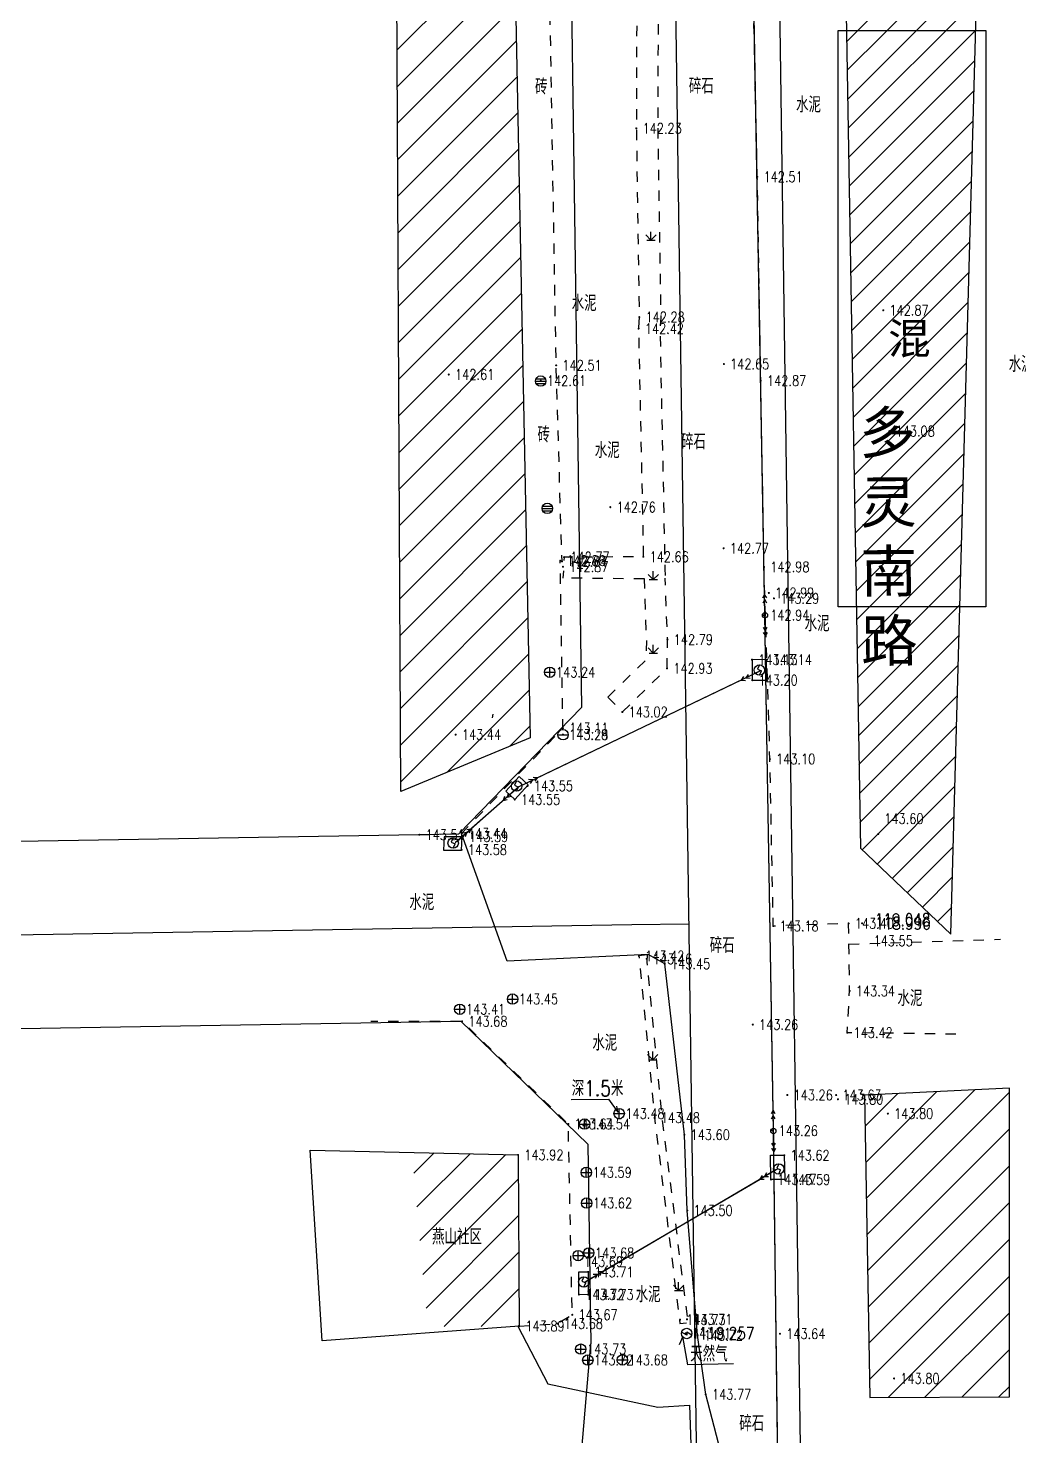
# Model space of a CAD drawing. Extents: x 529262 to 576451, y 2694391 to 2717535.
# Drawn here: x 564681 to 564776.3, y 2709450.2 to 2709585.6 of the extents above; entities that cross this region are included whole.
import ezdxf
from ezdxf.enums import TextEntityAlignment as Align
from ezdxf.xclip import XClip

# ---------------------------------------------------------------- set-up
doc = ezdxf.new("R2010")
doc.units = 0
doc.header["$XCLIPFRAME"] = 0
doc.linetypes.add('X2', pattern=[10, 8, -2])
doc.linetypes.add('X6', pattern=[2, 1, -1])
doc.layers.add('ASSIST', color=7, linetype='Continuous', plot=False)
for name, color, linetype in [('COMPONENT', 8, 'Continuous'), ('DLSS', 4, 'Continuous'), ('GCD', 8, 'Continuous'), ('GXYZ', 8, 'Continuous'), ('JMD', 8, 'Continuous'), ('KZD', 8, 'Continuous'), ('PP-COM', 7, 'Continuous'), ('RD-中线', 40, 'Continuous'), ('RD-红线', 7, 'Continuous'), ('RD-路名', 7, 'Continuous'), ('ZBTZ', 8, 'Continuous')]:
    doc.layers.add(name, color=color, linetype=linetype)
doc.layers.add('SXSS', color=5, linetype='Continuous', lineweight=0)
doc.styles.add('HZ', font='rs.shx', dxfattribs={"width": 0.8, "bigfont": 'hztxt.shx'})
doc.styles.add('宋体', font='', dxfattribs={"width": 0.75})
doc.styles.add('黑体', font='simhei.ttf')
doc.styles.get('宋体').set_extended_font_data('SimSun')
doc.linetypes.add('1161', pattern='A,0,[149,AAA.SHX,S=0.15,R=0,X=0,Y=0],-1.6', length=1.6)
doc.linetypes.add('447', pattern='A,8,-1,[148,AAA.SHX,S=1,R=0,X=0,Y=0],-1', length=10)
pattern_1 = [(45, (0, 0), (-1.767766953, 1.767766953), [])]

# ---------------------------------------------------------------- blocks, each defined once
blk = doc.blocks.new('A$C19FD0107')
at = {"layer": 'RD-中线', "color": 8, "linetype": 'Continuous', "flags": 128}
blk.add_lwpolyline([(-6304.35, 15846.46), (-6276.37, 15793.41, -0.118286), (-6262.53, 15739.16), (-6247.44, 14688.77)], format="xyb", dxfattribs=at)
for points in [[(-6598.77, 15103.13), (-6258.94, 15108.78)], [(-6258.94, 15108.78), (-6253.47, 15108.87)]]:
    blk.add_lwpolyline(points, dxfattribs=at)
at = {"layer": 'RD-红线', "color": 8, "linetype": 'Continuous', "flags": 128}
for points in [[(-6264.91, 15208.99), (-6264.84, 15204.1), (-6263.77, 15129.67)], [(-6244.92, 15209.49), (-6244.78, 15199.64), (-6241.85, 14995.97), (-6241.8, 14992.28)], [(-6579.92, 15112.45), (-6275.57, 15117.5)], [(-6579.62, 15094.45), (-6275.37, 15099.5)], [(-6263.17, 15087.68), (-6262.89, 15068.49)], [(-6265.46, 15038.45), (-6262.89, 15068.49)]]:
    blk.add_lwpolyline(points, dxfattribs=at)
at = {"layer": 'RD-红线', "color": 8}
for points in [[(-6275.57, 15117.5), (-6263.77, 15129.67, 0.413558)], [(-6263.17, 15087.68), (-6275.37, 15099.5, 0.41487)]]:
    blk.add_lwpolyline(points, format="xyb", dxfattribs=at)
blk = doc.blocks.new('GC200')
at = {"linetype": 'Continuous', "const_width": 0.2, "flags": 128}
blk.add_lwpolyline([(-0.1, 0, 1), (0.1, 0, 1)], format="xyb", close=True, dxfattribs=at)
blk = doc.blocks.new('gc013a')
at = {"linetype": 'Continuous'}
blk.add_line((0.5, 0), (4, 0), dxfattribs=at)
at = {"linetype": 'Continuous', "flags": 128}
for points in [[(2.31, -0.4), (3, 0), (2.31, 0.4)], [(3.31, -0.4), (4, 0), (3.31, 0.4)]]:
    blk.add_lwpolyline(points, dxfattribs=at)
blk = doc.blocks.new('gc170')
at = {"color": 8, "linetype": 'Continuous'}
blk.add_circle((0, 0), 0.5, dxfattribs=at)
blk = doc.blocks.new('gc050')
for p, q in [((0, 1), (-0.38, 0.18)), ((-0.38, 0.18), (0.38, -0.18)), ((0, -1), (0.38, -0.18))]:
    blk.add_line(p, q)
blk.add_circle((0, 0), 1)
blk = doc.blocks.new('gc124')
at = {"color": 8}
for p, q in [((-1, 1), (0, 0)), ((-0.8, 0), (0.8, 0)), ((0, 0), (0, 1.6)), ((0, 0), (1, 1))]:
    blk.add_line(p, q, dxfattribs=at)
blk = doc.blocks.new('gc046')
for p, q in [((0, -0.3), (-0.97, 0.26)), ((0, 0.3), (0.97, -0.26)), ((0, 0.3), (0, -0.3))]:
    blk.add_line(p, q)
blk.add_circle((0, 0), 1)
blk = doc.blocks.new('gcbj0102')
for p, q in [((-1, 0), (1, 0)), ((0, -1), (0, 1))]:
    blk.add_line(p, q)
blk.add_circle((0, 0), 1)
blk = doc.blocks.new('gcbj0103')
for p, q in [((-1, 0), (1, 0)), ((-0.9, 0.43), (0.9, 0.43)), ((-0.88, -0.47), (0.88, -0.47))]:
    blk.add_line(p, q)
blk.add_circle((0, 0), 1)
blk = doc.blocks.new('gcbj0101')
blk.add_line((-1, 0), (1, 0))
blk.add_circle((0, 0), 1)

msp = doc.modelspace()

# ---------------------------------------------------------------- hatches: boundary and pattern name
at = {"linetype": 'Continuous'}
h = msp.add_hatch(dxfattribs=at)
h.set_pattern_fill('ANSI31', color=8, scale=20, style=0)
h.set_pattern_definition(pattern_1)
h.paths.add_polyline_path([(564716.371, 2709608.553), (564727.665, 2709597.92), (564729.27, 2709517.351), (564716.831, 2709512.19)])
h = msp.add_hatch(dxfattribs=at)
h.set_pattern_fill('ANSI31', color=8, scale=16, style=0)
h.set_pattern_definition([(45, (0, 0), (-1.4142135624, 1.4142135624), [])])
h.paths.add_polyline_path([(564772.364, 2709594.019), (564759.684, 2709586.997), (564761.041, 2709506.732), (564769.748, 2709498.452)])
h = msp.add_hatch(dxfattribs=at)
h.set_pattern_fill('ANSI31', color=8, scale=20, style=0)
h.set_pattern_definition(pattern_1)
h.paths.add_polyline_path([(564775.373, 2709483.65), (564761.442, 2709482.994), (564761.934, 2709453.915), (564775.373, 2709453.977)])
h = msp.add_hatch(dxfattribs=at)
h.set_pattern_fill('ANSI31', color=8, scale=20, style=0)
h.set_pattern_definition(pattern_1)
h.paths.add_polyline_path([(564717.907, 2709477.503), (564728.111, 2709477.241), (564728.22, 2709460.78), (564719.421, 2709460.719)])

# ---------------------------------------------------------------- linework, layer by layer
at = {"color": 8, "linetype": 'Continuous', "elevation": 24.553, "flags": 128}
for points in [[(564733.223, 2709482.554), (564736.796, 2709482.603), (564737.697, 2709481.341), (564737.628, 2709481.928)], [(564748.847, 2709457.154), (564744.44, 2709457.074), (564743.965, 2709459.791), (564743.596, 2709458.973)]]:
    msp.add_lwpolyline(points, dxfattribs=at)
at = {"layer": 'ASSIST', "linetype": 'Continuous', "elevation": 24.553, "flags": 128}
for points in [[(564754.771, 2709373.22), (564753.37, 2709428.462), (564752.671, 2709479.539), (564751.864, 2709529.133), (564750.702, 2709593.456), (564750.73, 2709596.38)], [(564754.771, 2709373.22), (564753.37, 2709428.462), (564752.671, 2709479.539), (564751.864, 2709529.133), (564750.702, 2709593.456), (564750.73, 2709596.38)], [(564751.382, 2709523.761), (564728.173, 2709512.644), (564722.071, 2709507.247)], [(564751.382, 2709523.761), (564728.173, 2709512.644), (564722.071, 2709507.247)], [(564734.456, 2709464.976), (564753.108, 2709475.927)], [(564734.456, 2709464.976), (564753.108, 2709475.927)]]:
    msp.add_lwpolyline(points, dxfattribs=at)
at = {"layer": 'DLSS', "linetype": 'X6', "elevation": 24.553, "flags": 128}
for points in [[(564718.615, 2709508.019), (564722.685, 2709508.146), (564727.939, 2709513.631), (564732.433, 2709518.269), (564732.167, 2709534.368), (564732.34, 2709534.303), (564731.778, 2709553.158), (564730.978, 2709599.65), (564730.528, 2709617.989), (564730.434, 2709625.458), (564730.208, 2709625.827), (564726.079, 2709628.928), (564703.59, 2709629.134)], [(564770.229, 2709488.853), (564759.777, 2709488.994), (564760.001, 2709493.004), (564759.904, 2709499.5), (564752.66, 2709499.241), (564752.335, 2709515.304), (564751.767, 2709533.775), (564751.458, 2709551.68), (564751.123, 2709571.278), (564750.734, 2709589.057), (564749.677, 2709600.809), (564751.789, 2709621.63), (564754.972, 2709625.2), (564757.608, 2709628.349), (564759.7, 2709629.393), (564761.909, 2709629.333), (564777.97, 2709629.061)], [(564741.85, 2709601.949), (564739.81, 2709601.646), (564739.594, 2709596.346), (564739.464, 2709596.27), (564739.558, 2709595.052), (564739.487, 2709575.934), (564739.774, 2709557.79), (564739.705, 2709556.685), (564740.162, 2709534.747), (564732.544, 2709534.71), (564732.428, 2709532.693)], [(564741.85, 2709601.949), (564741.867, 2709601.6), (564741.608, 2709595.231), (564741.616, 2709595.127), (564741.545, 2709575.946), (564741.833, 2709557.742), (564741.764, 2709556.642), (564742.239, 2709533.584), (564742.263, 2709532.7)], [(564740.264, 2709532.624), (564732.428, 2709532.693)], [(564736.748, 2709521.263), (564738.142, 2709519.829), (564742.448, 2709524.017), (564742.485, 2709526.787), (564742.263, 2709532.7)], [(564736.748, 2709521.263), (564740.459, 2709524.873), (564740.484, 2709526.763), (564740.264, 2709532.624)], [(564740.515, 2709496.475), (564739.739, 2709496.376), (564741.242, 2709480.813), (564743.674, 2709461.023), (564744.452, 2709461.12)], [(564740.515, 2709496.475), (564740.508, 2709495.762), (564741.944, 2709480.891), (564744.398, 2709461.499), (564744.452, 2709461.12)], [(564728.22, 2709460.78), (564731.909, 2709461.026), (564733.321, 2709461.869), (564732.942, 2709480.212), (564722.721, 2709490.077), (564713.96, 2709490.072)]]:
    msp.add_lwpolyline(points, dxfattribs=at)
at = {"layer": 'DLSS', "linetype": 'X2'}
msp.add_lwpolyline([(564725.649, 2709519.277), (564725.706, 2709519.608)], dxfattribs=at)
msp.add_lwpolyline([(564725.649, 2709519.277), (564725.706, 2709519.608)], dxfattribs=at)
at = {"layer": 'DLSS', "linetype": 'X6', "flags": 128}
msp.add_lwpolyline([(564759.934, 2709497.508), (564774.514, 2709497.98)], dxfattribs=at)
at = {"layer": 'GXYZ', "linetype": 'Continuous'}
for p, q in [((564751.828, 2709531.133, 24.553), (564750.738, 2709591.457, 24.553)), ((564752.639, 2709481.539, 24.553), (564751.896, 2709527.134, 24.553)), ((564749.579, 2709522.897, 24.553), (564729.977, 2709513.508, 24.553)), ((564726.675, 2709511.319, 24.553), (564723.569, 2709508.572, 24.553)), ((564753.342, 2709430.462, 24.553), (564752.699, 2709477.539, 24.553)), ((564736.181, 2709465.989, 24.553), (564751.384, 2709474.914, 24.553))]:
    msp.add_line(p, q, dxfattribs=at)
at = {"layer": 'GXYZ', "linetype": 'Continuous', "elevation": 24.553, "flags": 128}
for points in [[(564752.01, 2709524.851), (564750.614, 2709524.86), (564750.641, 2709522.886), (564752.037, 2709522.877)], [(564727.803, 2709511.415), (564729.09, 2709512.813), (564728.22, 2709513.622), (564726.932, 2709512.224)], [(564722.677, 2709506.526), (564722.75, 2709507.811), (564721.003, 2709507.811), (564720.93, 2709506.526)], [(564753.715, 2709477.209), (564753.769, 2709474.872), (564752.44, 2709474.88), (564752.386, 2709477.217)], [(564734.858, 2709465.993), (564734.861, 2709463.804), (564733.971, 2709463.818), (564733.968, 2709466.007)]]:
    msp.add_lwpolyline(points, close=True, dxfattribs=at)
at = {"layer": 'JMD', "linetype": 'Continuous', "elevation": 24.553, "flags": 128}
for points in [[(564716.371, 2709608.553), (564727.665, 2709597.92), (564729.27, 2709517.351), (564716.831, 2709512.19)], [(564772.364, 2709594.019), (564759.684, 2709586.997), (564761.041, 2709506.732), (564769.748, 2709498.452)], [(564775.373, 2709483.65), (564761.442, 2709482.994), (564761.934, 2709453.915), (564775.373, 2709453.977)], [(564708.111, 2709477.69), (564728.111, 2709477.241), (564728.22, 2709460.78), (564709.28, 2709459.363)]]:
    msp.add_lwpolyline(points, close=True, dxfattribs=at)
at = {"layer": 'JMD', "linetype": 'Continuous'}
msp.add_lwpolyline([(564758.915, 2709585.336), (564773.09, 2709585.336), (564773.09, 2709529.952), (564758.915, 2709529.952)], close=True, dxfattribs=at)
at = {"layer": 'JMD', "linetype": '447', "elevation": 24.553, "flags": 128}
msp.add_lwpolyline([(564728.091, 2709460.787), (564730.991, 2709455.223), (564741.56, 2709452.999), (564744.598, 2709453.196), (564744.974, 2709441.817), (564742.274, 2709429.118)], dxfattribs=at)
at = {"layer": 'ZBTZ', "linetype": '1161', "elevation": 24.553, "flags": 128}
msp.add_lwpolyline([(564744.527, 2709439.048), (564749.4, 2709441.779), (564746.166, 2709454.217), (564745.382, 2709459.899), (564744.385, 2709471.896), (564744.11, 2709479.182), (564742.226, 2709495.614), (564740.612, 2709496.526), (564727.069, 2709495.87), (564722.685, 2709508.146)], dxfattribs=at)

# ---------------------------------------------------------------- block references
at = {"layer": 'COMPONENT', "linetype": 'Continuous', "xscale": 0.5, "yscale": 0.5}
for name, p in [('gcbj0103', (564730.288, 2709551.646, 24.553)), ('gcbj0103', (564730.929, 2709539.405, 24.553)), ('gcbj0102', (564731.164, 2709523.649, 143.24)), ('gcbj0101', (564732.437, 2709517.641, 24.553)), ('gcbj0102', (564722.505, 2709491.25, 143.411)), ('gcbj0102', (564727.589, 2709492.226, 143.445)), ('gcbj0102', (564737.84, 2709481.214, 143.476)), ('gcbj0102', (564734.518, 2709480.207, 143.544)), ('gcbj0102', (564734.679, 2709475.561, 143.588)), ('gcbj0102', (564734.712, 2709472.609, 143.616)), ('gcbj0102', (564733.897, 2709467.556, 143.686)), ('gcbj0102', (564734.916, 2709467.815, 143.682)), ('gcbj0102', (564734.143, 2709458.569, 143.726)), ('gcbj0102', (564734.824, 2709457.522, 143.718)), ('gcbj0102', (564738.15, 2709457.526, 143.678))]:
    msp.add_blockref(name, p, dxfattribs=at)
at = {"layer": 'GCD', "linetype": 'Continuous'}
ref = msp.add_blockref('GC200', (564739.487, 2709575.934, 142.232), dxfattribs=dict(at, xscale=0.5, yscale=0.5, zscale=0.5))
ref.add_attrib('height', '142.23', dxfattribs={"linetype": 'Continuous', "height": 1, "style": 'HZ', "width": 0.8}).set_placement((564740.087, 2709575.934, 142.232), align=Align.MIDDLE_LEFT)
ref = msp.add_blockref('GC200', (564751.123, 2709571.278, 142.505), dxfattribs=dict(at, xscale=0.5, yscale=0.5, zscale=0.5))
ref.add_attrib('height', '142.51', dxfattribs={"linetype": 'Continuous', "height": 1, "style": 'HZ', "width": 0.8}).set_placement((564751.723, 2709571.278, 142.505), align=Align.MIDDLE_LEFT)
ref = msp.add_blockref('GC200', (564739.774, 2709557.79, 142.276), dxfattribs=dict(at, xscale=0.5, yscale=0.5, zscale=0.5))
ref.add_attrib('height', '142.28', dxfattribs={"linetype": 'Continuous', "height": 1, "style": 'HZ', "width": 0.8}).set_placement((564740.374, 2709557.79, 142.276), align=Align.MIDDLE_LEFT)
ref = msp.add_blockref('GC200', (564763.236, 2709558.452, 142.874), dxfattribs=dict(at, xscale=0.5, yscale=0.5, zscale=0.5))
ref.add_attrib('height', '142.87', dxfattribs={"linetype": 'Continuous', "height": 1, "style": 'HZ', "width": 0.8}).set_placement((564763.836, 2709558.452, 142.874), align=Align.MIDDLE_LEFT)
ref = msp.add_blockref('GC200', (564739.705, 2709556.685, 142.421), dxfattribs=dict(at, xscale=0.5, yscale=0.5, zscale=0.5))
ref.add_attrib('height', '142.42', dxfattribs={"linetype": 'Continuous', "height": 1, "style": 'HZ', "width": 0.8}).set_placement((564740.305, 2709556.685, 142.421), align=Align.MIDDLE_LEFT)
ref = msp.add_blockref('GC200', (564721.453, 2709552.273, 142.606), dxfattribs=dict(at, xscale=0.5, yscale=0.5, zscale=0.5))
ref.add_attrib('height', '142.61', dxfattribs={"linetype": 'Continuous', "height": 1, "style": 'HZ', "width": 0.8}).set_placement((564722.053, 2709552.273, 142.606), align=Align.MIDDLE_LEFT)
ref = msp.add_blockref('GC200', (564731.778, 2709553.158, 142.512), dxfattribs=dict(at, xscale=0.5, yscale=0.5, zscale=0.5))
ref.add_attrib('height', '142.51', dxfattribs={"linetype": 'Continuous', "height": 1, "style": 'HZ', "width": 0.8}).set_placement((564732.378, 2709553.158, 142.512), align=Align.MIDDLE_LEFT)
ref = msp.add_blockref('GC200', (564747.908, 2709553.282, 142.654), dxfattribs=dict(at, xscale=0.5, yscale=0.5, zscale=0.5))
ref.add_attrib('height', '142.65', dxfattribs={"linetype": 'Continuous', "height": 1, "style": 'HZ', "width": 0.8}).set_placement((564748.508, 2709553.282, 142.654), align=Align.MIDDLE_LEFT)
ref = msp.add_blockref('GC200', (564730.293, 2709551.674, 142.606), dxfattribs=dict(at, xscale=0.5, yscale=0.5, zscale=0.5))
ref.add_attrib('height', '142.61', dxfattribs={"linetype": 'Continuous', "height": 1, "style": 'HZ', "width": 0.8}).set_placement((564730.893, 2709551.674, 142.606), align=Align.MIDDLE_LEFT)
ref = msp.add_blockref('GC200', (564751.458, 2709551.68, 142.873), dxfattribs=dict(at, xscale=0.5, yscale=0.5, zscale=0.5))
ref.add_attrib('height', '142.87', dxfattribs={"linetype": 'Continuous', "height": 1, "style": 'HZ', "width": 0.8}).set_placement((564752.058, 2709551.68, 142.873), align=Align.MIDDLE_LEFT)
ref = msp.add_blockref('GC200', (564763.827, 2709546.825, 143.079), dxfattribs=dict(at, xscale=0.5, yscale=0.5, zscale=0.5))
ref.add_attrib('height', '143.08', dxfattribs={"linetype": 'Continuous', "height": 1, "style": 'HZ', "width": 0.8}).set_placement((564764.427, 2709546.825, 143.079), align=Align.MIDDLE_LEFT)
ref = msp.add_blockref('GC200', (564736.985, 2709539.52, 142.755), dxfattribs=dict(at, xscale=0.5, yscale=0.5, zscale=0.5))
ref.add_attrib('height', '142.76', dxfattribs={"linetype": 'Continuous', "height": 1, "style": 'HZ', "width": 0.8}).set_placement((564737.585, 2709539.52, 142.755), align=Align.MIDDLE_LEFT)
ref = msp.add_blockref('GC200', (564732.544, 2709534.71, 142.77), dxfattribs=dict(at, xscale=0.5, yscale=0.5, zscale=0.5))
ref.add_attrib('height', '142.77', dxfattribs={"linetype": 'Continuous', "height": 1, "style": 'HZ', "width": 0.8}).set_placement((564733.144, 2709534.71, 142.77), align=Align.MIDDLE_LEFT)
ref = msp.add_blockref('GC200', (564740.162, 2709534.747, 142.664), dxfattribs=dict(at, xscale=0.5, yscale=0.5, zscale=0.5))
ref.add_attrib('height', '142.66', dxfattribs={"linetype": 'Continuous', "height": 1, "style": 'HZ', "width": 0.8}).set_placement((564740.762, 2709534.747, 142.664), align=Align.MIDDLE_LEFT)
ref = msp.add_blockref('GC200', (564747.882, 2709535.567, 142.771), dxfattribs=dict(at, xscale=0.5, yscale=0.5, zscale=0.5))
ref.add_attrib('height', '142.77', dxfattribs={"linetype": 'Continuous', "height": 1, "style": 'HZ', "width": 0.8}).set_placement((564748.482, 2709535.567, 142.771), align=Align.MIDDLE_LEFT)
ref = msp.add_blockref('GC200', (564732.167, 2709534.368, 142.857), dxfattribs=dict(at, xscale=0.5, yscale=0.5, zscale=0.5))
ref.add_attrib('height', '142.86', dxfattribs={"linetype": 'Continuous', "height": 1, "style": 'HZ', "width": 0.8}).set_placement((564732.767, 2709534.368, 142.857), align=Align.MIDDLE_LEFT)
ref = msp.add_blockref('GC200', (564732.34, 2709534.303, 142.838), dxfattribs=dict(at, xscale=0.5, yscale=0.5, zscale=0.5))
ref.add_attrib('height', '142.84', dxfattribs={"linetype": 'Continuous', "height": 1, "style": 'HZ', "width": 0.8}).set_placement((564732.94, 2709534.303, 142.838), align=Align.MIDDLE_LEFT)
ref = msp.add_blockref('GC200', (564732.434, 2709533.786, 142.867), dxfattribs=dict(at, xscale=0.5, yscale=0.5, zscale=0.5))
ref.add_attrib('height', '142.87', dxfattribs={"linetype": 'Continuous', "height": 1, "style": 'HZ', "width": 0.8}).set_placement((564733.034, 2709533.786, 142.867), align=Align.MIDDLE_LEFT)
ref = msp.add_blockref('GC200', (564751.767, 2709533.775, 142.975), dxfattribs=dict(at, xscale=0.5, yscale=0.5, zscale=0.5))
ref.add_attrib('height', '142.98', dxfattribs={"linetype": 'Continuous', "height": 1, "style": 'HZ', "width": 0.8}).set_placement((564752.367, 2709533.775, 142.975), align=Align.MIDDLE_LEFT)
ref = msp.add_blockref('GC200', (564752.236, 2709531.277, 142.993), dxfattribs=dict(at, xscale=0.5, yscale=0.5, zscale=0.5))
ref.add_attrib('height', '142.99', dxfattribs={"linetype": 'Continuous', "height": 1, "style": 'HZ', "width": 0.8}).set_placement((564752.836, 2709531.277, 142.993), align=Align.MIDDLE_LEFT)
ref = msp.add_blockref('GC200', (564752.72, 2709530.746, 143.285), dxfattribs=dict(at, xscale=0.5, yscale=0.5, zscale=0.5))
ref.add_attrib('height', '143.29', dxfattribs={"linetype": 'Continuous', "height": 1, "style": 'HZ', "width": 0.8}).set_placement((564753.32, 2709530.746, 143.285), align=Align.MIDDLE_LEFT)
ref = msp.add_blockref('GC200', (564751.764, 2709529.133, 142.941), dxfattribs=dict(at, xscale=0.5, yscale=0.5, zscale=0.5))
ref.add_attrib('height', '142.94', dxfattribs={"linetype": 'Continuous', "height": 1, "style": 'HZ', "width": 0.8}).set_placement((564752.364, 2709529.133, 142.941), align=Align.MIDDLE_LEFT)
ref = msp.add_blockref('GC200', (564742.485, 2709526.787, 142.791), dxfattribs=dict(at, xscale=0.5, yscale=0.5, zscale=0.5))
ref.add_attrib('height', '142.79', dxfattribs={"linetype": 'Continuous', "height": 1, "style": 'HZ', "width": 0.8}).set_placement((564743.085, 2709526.787, 142.791), align=Align.MIDDLE_LEFT)
ref = msp.add_blockref('GC200', (564742.448, 2709524.017, 142.93), dxfattribs=dict(at, xscale=0.5, yscale=0.5, zscale=0.5))
ref.add_attrib('height', '142.93', dxfattribs={"linetype": 'Continuous', "height": 1, "style": 'HZ', "width": 0.8}).set_placement((564743.048, 2709524.017, 142.93), align=Align.MIDDLE_LEFT)
ref = msp.add_blockref('GC200', (564750.614, 2709524.86, 143.134), dxfattribs=dict(at, xscale=0.5, yscale=0.5, zscale=0.5))
ref.add_attrib('height', '143.13', dxfattribs={"linetype": 'Continuous', "height": 1, "style": 'HZ', "width": 0.8}).set_placement((564751.214, 2709524.86, 143.134), align=Align.MIDDLE_LEFT)
ref = msp.add_blockref('GC200', (564752.01, 2709524.851, 143.138), dxfattribs=dict(at, xscale=0.5, yscale=0.5, zscale=0.5))
ref.add_attrib('height', '143.14', dxfattribs={"linetype": 'Continuous', "height": 1, "style": 'HZ', "width": 0.8}).set_placement((564752.61, 2709524.851, 143.138), align=Align.MIDDLE_LEFT)
ref = msp.add_blockref('GC200', (564731.164, 2709523.649, 143.24), dxfattribs=dict(at, xscale=0.5, yscale=0.5, zscale=0.5))
ref.add_attrib('height', '143.24', dxfattribs={"linetype": 'Continuous', "height": 1, "style": 'HZ', "width": 0.8}).set_placement((564731.764, 2709523.649, 143.24), align=Align.MIDDLE_LEFT)
ref = msp.add_blockref('GC200', (564750.641, 2709522.886, 143.199), dxfattribs=dict(at, xscale=0.5, yscale=0.5, zscale=0.5))
ref.add_attrib('height', '143.20', dxfattribs={"linetype": 'Continuous', "height": 1, "style": 'HZ', "width": 0.8}).set_placement((564751.241, 2709522.886, 143.199), align=Align.MIDDLE_LEFT)
ref = msp.add_blockref('GC200', (564738.142, 2709519.829, 143.022), dxfattribs=dict(at, xscale=0.5, yscale=0.5, zscale=0.5))
ref.add_attrib('height', '143.02', dxfattribs={"linetype": 'Continuous', "height": 1, "style": 'HZ', "width": 0.8}).set_placement((564738.742, 2709519.829, 143.022), align=Align.MIDDLE_LEFT)
ref = msp.add_blockref('GC200', (564722.108, 2709517.653, 143.441), dxfattribs=dict(at, xscale=0.5, yscale=0.5, zscale=0.5))
ref.add_attrib('height', '143.44', dxfattribs={"linetype": 'Continuous', "height": 1, "style": 'HZ', "width": 0.8}).set_placement((564722.708, 2709517.653, 143.441), align=Align.MIDDLE_LEFT)
ref = msp.add_blockref('GC200', (564732.424, 2709517.648, 143.289), dxfattribs=dict(at, xscale=0.5, yscale=0.5, zscale=0.5))
ref.add_attrib('height', '143.29', dxfattribs={"linetype": 'Continuous', "height": 1, "style": 'HZ', "width": 0.8}).set_placement((564733.024, 2709517.648, 143.289), align=Align.MIDDLE_LEFT)
ref = msp.add_blockref('GC200', (564732.427, 2709517.658, 143.276), dxfattribs=dict(at, xscale=0.5, yscale=0.5, zscale=0.5))
ref.add_attrib('height', '143.28', dxfattribs={"linetype": 'Continuous', "height": 1, "style": 'HZ', "width": 0.8}).set_placement((564733.027, 2709517.658, 143.276), align=Align.MIDDLE_LEFT)
ref = msp.add_blockref('GC200', (564732.433, 2709518.269, 143.107), dxfattribs=dict(at, xscale=0.5, yscale=0.5, zscale=0.5))
ref.add_attrib('height', '143.11', dxfattribs={"linetype": 'Continuous', "height": 1, "style": 'HZ', "width": 0.8}).set_placement((564733.033, 2709518.269, 143.107), align=Align.MIDDLE_LEFT)
ref = msp.add_blockref('GC200', (564752.335, 2709515.304, 143.099), dxfattribs=dict(at, xscale=0.5, yscale=0.5, zscale=0.5))
ref.add_attrib('height', '143.10', dxfattribs={"linetype": 'Continuous', "height": 1, "style": 'HZ', "width": 0.8}).set_placement((564752.935, 2709515.304, 143.099), align=Align.MIDDLE_LEFT)
ref = msp.add_blockref('GC200', (564729.029, 2709512.721, 143.547), dxfattribs=dict(at, xscale=0.5, yscale=0.5, zscale=0.5))
ref.add_attrib('height', '143.55', dxfattribs={"linetype": 'Continuous', "height": 1, "style": 'HZ', "width": 0.8}).set_placement((564729.629, 2709512.721, 143.547), align=Align.MIDDLE_LEFT)
ref = msp.add_blockref('GC200', (564727.794, 2709511.409, 143.554), dxfattribs=dict(at, xscale=0.5, yscale=0.5, zscale=0.5))
ref.add_attrib('height', '143.55', dxfattribs={"linetype": 'Continuous', "height": 1, "style": 'HZ', "width": 0.8}).set_placement((564728.394, 2709511.409, 143.554), align=Align.MIDDLE_LEFT)
ref = msp.add_blockref('GC200', (564762.753, 2709508.09, 143.601), dxfattribs=dict(at, xscale=0.5, yscale=0.5, zscale=0.5))
ref.add_attrib('height', '143.60', dxfattribs={"linetype": 'Continuous', "height": 1, "style": 'HZ', "width": 0.8}).set_placement((564763.342, 2709509.569, 143.601), align=Align.MIDDLE_LEFT)
ref = msp.add_blockref('GC200', (564718.615, 2709508.019, 143.507), dxfattribs=dict(at, xscale=0.5, yscale=0.5, zscale=0.5))
ref.add_attrib('height', '143.51', dxfattribs={"linetype": 'Continuous', "height": 1, "style": 'HZ', "width": 0.8}).set_placement((564719.215, 2709508.019, 143.507), align=Align.MIDDLE_LEFT)
ref = msp.add_blockref('GC200', (564722.685, 2709508.146, 143.44), dxfattribs=dict(at, xscale=0.5, yscale=0.5, zscale=0.5))
ref.add_attrib('height', '143.44', dxfattribs={"linetype": 'Continuous', "height": 1, "style": 'HZ', "width": 0.8}).set_placement((564723.285, 2709508.146, 143.44), align=Align.MIDDLE_LEFT)
ref = msp.add_blockref('GC200', (564722.801, 2709507.831, 143.592), dxfattribs=dict(at, xscale=0.5, yscale=0.5, zscale=0.5))
ref.add_attrib('height', '143.59', dxfattribs={"linetype": 'Continuous', "height": 1, "style": 'HZ', "width": 0.8}).set_placement((564723.401, 2709507.831, 143.592), align=Align.MIDDLE_LEFT)
ref = msp.add_blockref('GC200', (564722.679, 2709506.582, 143.583), dxfattribs=dict(at, xscale=0.5, yscale=0.5, zscale=0.5))
ref.add_attrib('height', '143.58', dxfattribs={"linetype": 'Continuous', "height": 1, "style": 'HZ', "width": 0.8}).set_placement((564723.279, 2709506.582, 143.583), align=Align.MIDDLE_LEFT)
ref = msp.add_blockref('GC200', (564759.904, 2709499.5, 143.399), dxfattribs=dict(at, xscale=0.5, yscale=0.5, zscale=0.5))
ref.add_attrib('height', '143.40', dxfattribs={"linetype": 'Continuous', "height": 1, "style": 'HZ', "width": 0.8}).set_placement((564760.504, 2709499.5, 143.399), align=Align.MIDDLE_LEFT)
ref = msp.add_blockref('GC200', (564752.66, 2709499.241, 143.18), dxfattribs=dict(at, xscale=0.5, yscale=0.5, zscale=0.5))
ref.add_attrib('height', '143.18', dxfattribs={"linetype": 'Continuous', "height": 1, "style": 'HZ', "width": 0.8}).set_placement((564753.26, 2709499.241, 143.18), align=Align.MIDDLE_LEFT)
ref = msp.add_blockref('GC200', (564761.206, 2709499.508, 143.549), dxfattribs=dict(at, xscale=0.5, yscale=0.5, zscale=0.5))
ref.add_attrib('height', '143.55', dxfattribs={"linetype": 'Continuous', "height": 1, "style": 'HZ', "width": 0.8}).set_placement((564762.31, 2709497.824, 143.549), align=Align.MIDDLE_LEFT)
ref = msp.add_blockref('GC200', (564739.739, 2709496.376, 143.419), dxfattribs=dict(at, xscale=0.5, yscale=0.5, zscale=0.5))
ref.add_attrib('height', '143.42', dxfattribs={"linetype": 'Continuous', "height": 1, "style": 'HZ', "width": 0.8}).set_placement((564740.339, 2709496.376, 143.419), align=Align.MIDDLE_LEFT)
ref = msp.add_blockref('GC200', (564740.488, 2709496.086, 143.457), dxfattribs=dict(at, xscale=0.5, yscale=0.5, zscale=0.5))
ref.add_attrib('height', '143.46', dxfattribs={"linetype": 'Continuous', "height": 1, "style": 'HZ', "width": 0.8}).set_placement((564741.088, 2709496.086, 143.457), align=Align.MIDDLE_LEFT)
ref = msp.add_blockref('GC200', (564742.226, 2709495.614, 143.451), dxfattribs=dict(at, xscale=0.5, yscale=0.5, zscale=0.5))
ref.add_attrib('height', '143.45', dxfattribs={"linetype": 'Continuous', "height": 1, "style": 'HZ', "width": 0.8}).set_placement((564742.826, 2709495.614, 143.451), align=Align.MIDDLE_LEFT)
ref = msp.add_blockref('GC200', (564760.001, 2709493.004, 143.342), dxfattribs=dict(at, xscale=0.5, yscale=0.5, zscale=0.5))
ref.add_attrib('height', '143.34', dxfattribs={"linetype": 'Continuous', "height": 1, "style": 'HZ', "width": 0.8}).set_placement((564760.601, 2709493.004, 143.342), align=Align.MIDDLE_LEFT)
ref = msp.add_blockref('GC200', (564722.505, 2709491.25, 143.411), dxfattribs=dict(at, xscale=0.5, yscale=0.5, zscale=0.5))
ref.add_attrib('height', '143.41', dxfattribs={"linetype": 'Continuous', "height": 1, "style": 'HZ', "width": 0.8}).set_placement((564723.105, 2709491.25, 143.411), align=Align.MIDDLE_LEFT)
ref = msp.add_blockref('GC200', (564727.589, 2709492.226, 143.445), dxfattribs=dict(at, xscale=0.5, yscale=0.5, zscale=0.5))
ref.add_attrib('height', '143.45', dxfattribs={"linetype": 'Continuous', "height": 1, "style": 'HZ', "width": 0.8}).set_placement((564728.189, 2709492.226, 143.445), align=Align.MIDDLE_LEFT)
ref = msp.add_blockref('GC200', (564722.721, 2709490.077, 143.683), dxfattribs=dict(at, xscale=0.5, yscale=0.5, zscale=0.5))
ref.add_attrib('height', '143.68', dxfattribs={"linetype": 'Continuous', "height": 1, "style": 'HZ', "width": 0.8}).set_placement((564723.321, 2709490.077, 143.683), align=Align.MIDDLE_LEFT)
ref = msp.add_blockref('GC200', (564750.692, 2709489.773, 143.26), dxfattribs=dict(at, xscale=0.5, yscale=0.5, zscale=0.5))
ref.add_attrib('height', '143.26', dxfattribs={"linetype": 'Continuous', "height": 1, "style": 'HZ', "width": 0.8}).set_placement((564751.292, 2709489.773, 143.26), align=Align.MIDDLE_LEFT)
ref = msp.add_blockref('GC200', (564759.777, 2709488.994, 143.423), dxfattribs=dict(at, xscale=0.5, yscale=0.5, zscale=0.5))
ref.add_attrib('height', '143.42', dxfattribs={"linetype": 'Continuous', "height": 1, "style": 'HZ', "width": 0.8}).set_placement((564760.377, 2709488.994, 143.423), align=Align.MIDDLE_LEFT)
ref = msp.add_blockref('GC200', (564754.012, 2709483, 143.256), dxfattribs=dict(at, xscale=0.5, yscale=0.5, zscale=0.5))
ref.add_attrib('height', '143.26', dxfattribs={"linetype": 'Continuous', "height": 1, "style": 'HZ', "width": 0.8}).set_placement((564754.612, 2709483, 143.256), align=Align.MIDDLE_LEFT)
ref = msp.add_blockref('GC200', (564758.708, 2709482.993, 143.631), dxfattribs=dict(at, xscale=0.5, yscale=0.5, zscale=0.5))
ref.add_attrib('height', '143.63', dxfattribs={"linetype": 'Continuous', "height": 1, "style": 'HZ', "width": 0.8}).set_placement((564759.308, 2709482.993, 143.631), align=Align.MIDDLE_LEFT)
ref = msp.add_blockref('GC200', (564758.876, 2709482.593, 143.799), dxfattribs=dict(at, xscale=0.5, yscale=0.5, zscale=0.5))
ref.add_attrib('height', '143.80', dxfattribs={"linetype": 'Continuous', "height": 1, "style": 'HZ', "width": 0.8}).set_placement((564759.476, 2709482.593, 143.799), align=Align.MIDDLE_LEFT)
ref = msp.add_blockref('GC200', (564737.84, 2709481.214, 143.476), dxfattribs=dict(at, xscale=0.5, yscale=0.5, zscale=0.5))
ref.add_attrib('height', '143.48', dxfattribs={"linetype": 'Continuous', "height": 1, "style": 'HZ', "width": 0.8}).set_placement((564738.44, 2709481.214, 143.476), align=Align.MIDDLE_LEFT)
ref = msp.add_blockref('GC200', (564741.242, 2709480.813, 143.48), dxfattribs=dict(at, xscale=0.5, yscale=0.5, zscale=0.5))
ref.add_attrib('height', '143.48', dxfattribs={"linetype": 'Continuous', "height": 1, "style": 'HZ', "width": 0.8}).set_placement((564741.842, 2709480.813, 143.48), align=Align.MIDDLE_LEFT)
ref = msp.add_blockref('GC200', (564763.682, 2709481.213, 143.799), dxfattribs=dict(at, xscale=0.5, yscale=0.5, zscale=0.5))
ref.add_attrib('height', '143.80', dxfattribs={"linetype": 'Continuous', "height": 1, "style": 'HZ', "width": 0.8}).set_placement((564764.282, 2709481.213, 143.799), align=Align.MIDDLE_LEFT)
ref = msp.add_blockref('GC200', (564732.942, 2709480.212, 143.641), dxfattribs=dict(at, xscale=0.5, yscale=0.5, zscale=0.5))
ref.add_attrib('height', '143.64', dxfattribs={"linetype": 'Continuous', "height": 1, "style": 'HZ', "width": 0.8}).set_placement((564733.542, 2709480.212, 143.641), align=Align.MIDDLE_LEFT)
ref = msp.add_blockref('GC200', (564734.518, 2709480.207, 143.544), dxfattribs=dict(at, xscale=0.5, yscale=0.5, zscale=0.5))
ref.add_attrib('height', '143.54', dxfattribs={"linetype": 'Continuous', "height": 1, "style": 'HZ', "width": 0.8}).set_placement((564735.118, 2709480.207, 143.544), align=Align.MIDDLE_LEFT)
ref = msp.add_blockref('GC200', (564744.11, 2709479.182, 143.598), dxfattribs=dict(at, xscale=0.5, yscale=0.5, zscale=0.5))
ref.add_attrib('height', '143.60', dxfattribs={"linetype": 'Continuous', "height": 1, "style": 'HZ', "width": 0.8}).set_placement((564744.71, 2709479.182, 143.598), align=Align.MIDDLE_LEFT)
ref = msp.add_blockref('GC200', (564752.584, 2709479.563, 143.255), dxfattribs=dict(at, xscale=0.5, yscale=0.5, zscale=0.5))
ref.add_attrib('height', '143.26', dxfattribs={"linetype": 'Continuous', "height": 1, "style": 'HZ', "width": 0.8}).set_placement((564753.184, 2709479.563, 143.255), align=Align.MIDDLE_LEFT)
ref = msp.add_blockref('GC200', (564728.111, 2709477.241, 143.921), dxfattribs=dict(at, xscale=0.5, yscale=0.5, zscale=0.5))
ref.add_attrib('height', '143.92', dxfattribs={"linetype": 'Continuous', "height": 1, "style": 'HZ', "width": 0.8}).set_placement((564728.711, 2709477.241, 143.921), align=Align.MIDDLE_LEFT)
ref = msp.add_blockref('GC200', (564753.715, 2709477.209, 143.618), dxfattribs=dict(at, xscale=0.5, yscale=0.5, zscale=0.5))
ref.add_attrib('height', '143.62', dxfattribs={"linetype": 'Continuous', "height": 1, "style": 'HZ', "width": 0.8}).set_placement((564754.315, 2709477.209, 143.618), align=Align.MIDDLE_LEFT)
ref = msp.add_blockref('GC200', (564734.679, 2709475.561, 143.588), dxfattribs=dict(at, xscale=0.5, yscale=0.5, zscale=0.5))
ref.add_attrib('height', '143.59', dxfattribs={"linetype": 'Continuous', "height": 1, "style": 'HZ', "width": 0.8}).set_placement((564735.279, 2709475.561, 143.588), align=Align.MIDDLE_LEFT)
ref = msp.add_blockref('GC200', (564752.44, 2709474.88, 143.47), dxfattribs=dict(at, xscale=0.5, yscale=0.5, zscale=0.5))
ref.add_attrib('height', '143.47', dxfattribs={"linetype": 'Continuous', "height": 1, "style": 'HZ', "width": 0.8}).set_placement((564753.04, 2709474.88, 143.47), align=Align.MIDDLE_LEFT)
ref = msp.add_blockref('GC200', (564753.769, 2709474.872, 143.591), dxfattribs=dict(at, xscale=0.5, yscale=0.5, zscale=0.5))
ref.add_attrib('height', '143.59', dxfattribs={"linetype": 'Continuous', "height": 1, "style": 'HZ', "width": 0.8}).set_placement((564754.369, 2709474.872, 143.591), align=Align.MIDDLE_LEFT)
ref = msp.add_blockref('GC200', (564734.712, 2709472.609, 143.616), dxfattribs=dict(at, xscale=0.5, yscale=0.5, zscale=0.5))
ref.add_attrib('height', '143.62', dxfattribs={"linetype": 'Continuous', "height": 1, "style": 'HZ', "width": 0.8}).set_placement((564735.312, 2709472.609, 143.616), align=Align.MIDDLE_LEFT)
ref = msp.add_blockref('GC200', (564744.385, 2709471.896, 143.496), dxfattribs=dict(at, xscale=0.5, yscale=0.5, zscale=0.5))
ref.add_attrib('height', '143.50', dxfattribs={"linetype": 'Continuous', "height": 1, "style": 'HZ', "width": 0.8}).set_placement((564744.985, 2709471.896, 143.496), align=Align.MIDDLE_LEFT)
ref = msp.add_blockref('GC200', (564733.897, 2709467.556, 143.686), dxfattribs=dict(at, xscale=0.5, yscale=0.5, zscale=0.5))
ref.add_attrib('height', '143.69', dxfattribs={"linetype": 'Continuous', "height": 1, "style": 'HZ', "width": 0.8}).set_placement((564734.445, 2709466.983, 143.686), align=Align.MIDDLE_LEFT)
ref = msp.add_blockref('GC200', (564734.916, 2709467.815, 143.682), dxfattribs=dict(at, xscale=0.5, yscale=0.5, zscale=0.5))
ref.add_attrib('height', '143.68', dxfattribs={"linetype": 'Continuous', "height": 1, "style": 'HZ', "width": 0.8}).set_placement((564735.516, 2709467.815, 143.682), align=Align.MIDDLE_LEFT)
ref = msp.add_blockref('GC200', (564734.858, 2709465.993, 143.714), dxfattribs=dict(at, xscale=0.5, yscale=0.5, zscale=0.5))
ref.add_attrib('height', '143.71', dxfattribs={"linetype": 'Continuous', "height": 1, "style": 'HZ', "width": 0.8}).set_placement((564735.458, 2709465.993, 143.714), align=Align.MIDDLE_LEFT)
ref = msp.add_blockref('GC200', (564733.971, 2709463.818, 143.717), dxfattribs=dict(at, xscale=0.5, yscale=0.5, zscale=0.5))
ref.add_attrib('height', '143.72', dxfattribs={"linetype": 'Continuous', "height": 1, "style": 'HZ', "width": 0.8}).set_placement((564734.571, 2709463.818, 143.717), align=Align.MIDDLE_LEFT)
ref = msp.add_blockref('GC200', (564734.861, 2709463.804, 143.731), dxfattribs=dict(at, xscale=0.5, yscale=0.5, zscale=0.5))
ref.add_attrib('height', '143.73', dxfattribs={"linetype": 'Continuous', "height": 1, "style": 'HZ', "width": 0.8}).set_placement((564735.461, 2709463.804, 143.731), align=Align.MIDDLE_LEFT)
ref = msp.add_blockref('GC200', (564733.321, 2709461.869, 143.673), dxfattribs=dict(at, xscale=0.5, yscale=0.5, zscale=0.5))
ref.add_attrib('height', '143.67', dxfattribs={"linetype": 'Continuous', "height": 1, "style": 'HZ', "width": 0.8}).set_placement((564733.921, 2709461.869, 143.673), align=Align.MIDDLE_LEFT)
ref = msp.add_blockref('GC200', (564728.22, 2709460.78, 143.887), dxfattribs=dict(at, xscale=0.5, yscale=0.5, zscale=0.5))
ref.add_attrib('height', '143.89', dxfattribs={"linetype": 'Continuous', "height": 1, "style": 'HZ', "width": 0.8}).set_placement((564728.82, 2709460.78, 143.887), align=Align.MIDDLE_LEFT)
ref = msp.add_blockref('GC200', (564731.909, 2709461.026, 143.68), dxfattribs=dict(at, xscale=0.5, yscale=0.5, zscale=0.5))
ref.add_attrib('height', '143.68', dxfattribs={"linetype": 'Continuous', "height": 1, "style": 'HZ', "width": 0.8}).set_placement((564732.509, 2709461.026, 143.68), align=Align.MIDDLE_LEFT)
ref = msp.add_blockref('GC200', (564743.698, 2709461.404, 143.731), dxfattribs=dict(at, xscale=0.5, yscale=0.5, zscale=0.5))
ref.add_attrib('height', '143.73', dxfattribs={"linetype": 'Continuous', "height": 1, "style": 'HZ', "width": 0.8}).set_placement((564744.298, 2709461.404, 143.731), align=Align.MIDDLE_LEFT)
ref = msp.add_blockref('GC200', (564744.241, 2709460.089, 143.81), dxfattribs=dict(at, xscale=0.5, yscale=0.5, zscale=0.5))
ref.add_attrib('height', '143.81', dxfattribs={"linetype": 'Continuous', "height": 1, "style": 'HZ', "width": 0.8}).set_placement((564744.841, 2709460.089, 143.81), align=Align.MIDDLE_LEFT)
ref = msp.add_blockref('GC200', (564744.366, 2709461.433, 143.708), dxfattribs=dict(at, xscale=0.5, yscale=0.5, zscale=0.5))
ref.add_attrib('height', '143.71', dxfattribs={"linetype": 'Continuous', "height": 1, "style": 'HZ', "width": 0.8}).set_placement((564744.966, 2709461.433, 143.708), align=Align.MIDDLE_LEFT)
ref = msp.add_blockref('GC200', (564745.382, 2709459.899, 143.72), dxfattribs=dict(at, xscale=0.5, yscale=0.5, zscale=0.5))
ref.add_attrib('height', '143.72', dxfattribs={"linetype": 'Continuous', "height": 1, "style": 'HZ', "width": 0.8}).set_placement((564745.982, 2709459.899, 143.72), align=Align.MIDDLE_LEFT)
ref = msp.add_blockref('GC200', (564753.302, 2709460.045, 143.641), dxfattribs=dict(at, xscale=0.5, yscale=0.5, zscale=0.5))
ref.add_attrib('height', '143.64', dxfattribs={"linetype": 'Continuous', "height": 1, "style": 'HZ', "width": 0.8}).set_placement((564753.902, 2709460.045, 143.641), align=Align.MIDDLE_LEFT)
ref = msp.add_blockref('GC200', (564734.143, 2709458.569, 143.726), dxfattribs=dict(at, xscale=0.5, yscale=0.5, zscale=0.5))
ref.add_attrib('height', '143.73', dxfattribs={"linetype": 'Continuous', "height": 1, "style": 'HZ', "width": 0.8}).set_placement((564734.743, 2709458.569, 143.726), align=Align.MIDDLE_LEFT)
ref = msp.add_blockref('GC200', (564734.824, 2709457.522, 143.718), dxfattribs=dict(at, xscale=0.5, yscale=0.5, zscale=0.5))
ref.add_attrib('height', '143.72', dxfattribs={"linetype": 'Continuous', "height": 1, "style": 'HZ', "width": 0.8}).set_placement((564735.424, 2709457.522, 143.718), align=Align.MIDDLE_LEFT)
ref = msp.add_blockref('GC200', (564738.15, 2709457.526, 143.678), dxfattribs=dict(at, xscale=0.5, yscale=0.5, zscale=0.5))
ref.add_attrib('height', '143.68', dxfattribs={"linetype": 'Continuous', "height": 1, "style": 'HZ', "width": 0.8}).set_placement((564738.75, 2709457.526, 143.678), align=Align.MIDDLE_LEFT)
ref = msp.add_blockref('GC200', (564764.283, 2709455.746, 143.799), dxfattribs=dict(at, xscale=0.5, yscale=0.5, zscale=0.5))
ref.add_attrib('height', '143.80', dxfattribs={"linetype": 'Continuous', "height": 1, "style": 'HZ', "width": 0.8}).set_placement((564764.883, 2709455.746, 143.799), align=Align.MIDDLE_LEFT)
ref = msp.add_blockref('GC200', (564746.166, 2709454.217, 143.772), dxfattribs=dict(at, xscale=0.5, yscale=0.5, zscale=0.5))
ref.add_attrib('height', '143.77', dxfattribs={"linetype": 'Continuous', "height": 1, "style": 'HZ', "width": 0.8}).set_placement((564746.766, 2709454.217, 143.772), align=Align.MIDDLE_LEFT)
at = {"layer": 'GXYZ', "linetype": 'Continuous'}
for p, xscale, yscale, rotation in [((564751.864, 2709529.133, 24.553), 0.5000000001090483, 0.5000000001090483, 91.03482159384713), ((564751.864, 2709529.133, 24.553), 0.5000000002235246, 0.5000000002235246, 270.9327006023441), ((564751.382, 2709523.761, 24.553), 0.5000000000505572, 0.5000000000505572, 205.5934078813474), ((564728.173, 2709512.644, 24.553), 0.5000000000505572, 0.5000000000505572, 25.59340788134739), ((564728.173, 2709512.644, 24.553), 0.499999999976695, 0.499999999976695, 221.4936825399092), ((564722.071, 2709507.247, 24.553), 0.499999999976695, 0.499999999976695, 41.49368253990925), ((564752.671, 2709479.539, 24.553), 0.5000000002235246, 0.5000000002235246, 90.93270060234406), ((564752.671, 2709479.539, 24.553), 0.500000000094207, 0.500000000094207, 270.7832305258015), ((564753.108, 2709475.927, 24.553), 0.500000000008268, 0.500000000008268, 210.4173708677238), ((564734.456, 2709464.976, 24.553), 0.500000000008268, 0.500000000008268, 30.41737086772381)]:
    msp.add_blockref('gc013a', p, dxfattribs=dict(at, xscale=xscale, yscale=yscale, rotation=rotation))
at = {"layer": 'GXYZ', "linetype": 'Continuous', "xscale": 0.5, "yscale": 0.5}
for name, p in [('gc170', (564751.864, 2709529.133, 24.553)), ('gc050', (564751.327, 2709523.858, 24.553)), ('gc050', (564727.968, 2709512.701, 24.553)), ('gc050', (564721.873, 2709507.23, 24.553)), ('gc170', (564752.671, 2709479.539, 24.553)), ('gc050', (564753.181, 2709475.892, 24.553)), ('gc050', (564734.437, 2709465.024, 24.553)), ('gc046', (564744.33, 2709460.073, 24.553))]:
    msp.add_blockref(name, p, dxfattribs=at)
at = {"layer": 'PP-COM'}
ref = msp.add_blockref('A$C19FD0107', (570997.993, 2694390.603), dxfattribs=at)
XClip(ref).set_block_clipping_path([(-9366.4383134884, 14428.6043910822), (-3328.4480743363, 17452.7484863754)])
at = {"layer": 'ZBTZ', "linetype": 'Continuous', "xscale": 0.5, "yscale": 0.5}
for p in [(564740.887, 2709565.205, 24.553), (564741.12, 2709532.55, 24.553), (564741.12, 2709525.485, 24.553), (564741.065, 2709486.387, 24.553), (564743.551, 2709464.215, 24.553)]:
    msp.add_blockref('gc124', p, dxfattribs=at)

# ---------------------------------------------------------------- texts
at = {"layer": 'DLSS', "color": 8, "linetype": 'Continuous', "style": 'HZ', "width": 0.8}
for p in [(564756.051, 2709578.295, 24.553), (564734.47, 2709559.203, 24.553), (564776.505, 2709553.35), (564736.692, 2709545.068, 24.553), (564756.873, 2709528.405, 24.553), (564718.855, 2709501.611, 24.553), (564765.803, 2709492.38, 24.553), (564736.455, 2709488.091, 24.553), (564740.62, 2709463.9, 24.553)]:
    msp.add_text('水泥', height=1.5, dxfattribs=at).set_placement(p, align=Align.MIDDLE)
at = {"layer": 'JMD', "linetype": 'Continuous', "style": 'HZ', "width": 0.8}
for p in [(564730.347, 2709580.018, 24.553), (564730.582, 2709546.563, 24.553)]:
    msp.add_text('砖', height=1.5, dxfattribs=at).set_placement(p, align=Align.MIDDLE)
at = {"layer": 'JMD', "linetype": 'Continuous', "style": '宋体'}
msp.add_text('混', height=3, dxfattribs=at).set_placement((564767.794, 2709555.737), align=Align.MIDDLE_RIGHT)
at = {"layer": 'KZD', "linetype": 'Continuous', "style": 'HZ', "width": 0.8}
for s, p in [('119.048', (564762.428, 2709499.849, 24.553)), ('118.996', (564762.456, 2709499.508, 24.553)), ('119.257', (564745.491, 2709460.089, 24.553))]:
    msp.add_text(s, height=1.2, dxfattribs=at).set_placement(p, align=Align.MIDDLE_LEFT)
at = {"layer": 'RD-路名', "color": 7, "insert": (564760.912, 2709548.669), "char_height": 4, "width": 50.99419, "attachment_point": 1, "rotation": 0.48424, "style": '黑体'}
msp.add_mtext('多\\P灵\\P南\\P路', dxfattribs=at)
at = {"layer": 'SXSS', "color": 8, "linetype": 'Continuous', "style": 'HZ', "width": 0.8}
for s, p in [('碎石', (564745.741, 2709580.093, 24.553)), ('碎石', (564744.98, 2709545.899, 24.553)), ('碎石', (564747.748, 2709497.473, 24.553)), ('深1.5米', (564735.759, 2709483.719, 24.553)), ('燕山社区', (564722.234, 2709469.444, 24.553)), ('天然气', (564746.473, 2709458.202, 24.553)), ('碎石', (564750.588, 2709451.506, 24.553))]:
    msp.add_text(s, height=1.5, dxfattribs=at).set_placement(p, align=Align.MIDDLE)

doc.saveas('drawing.dxf')
